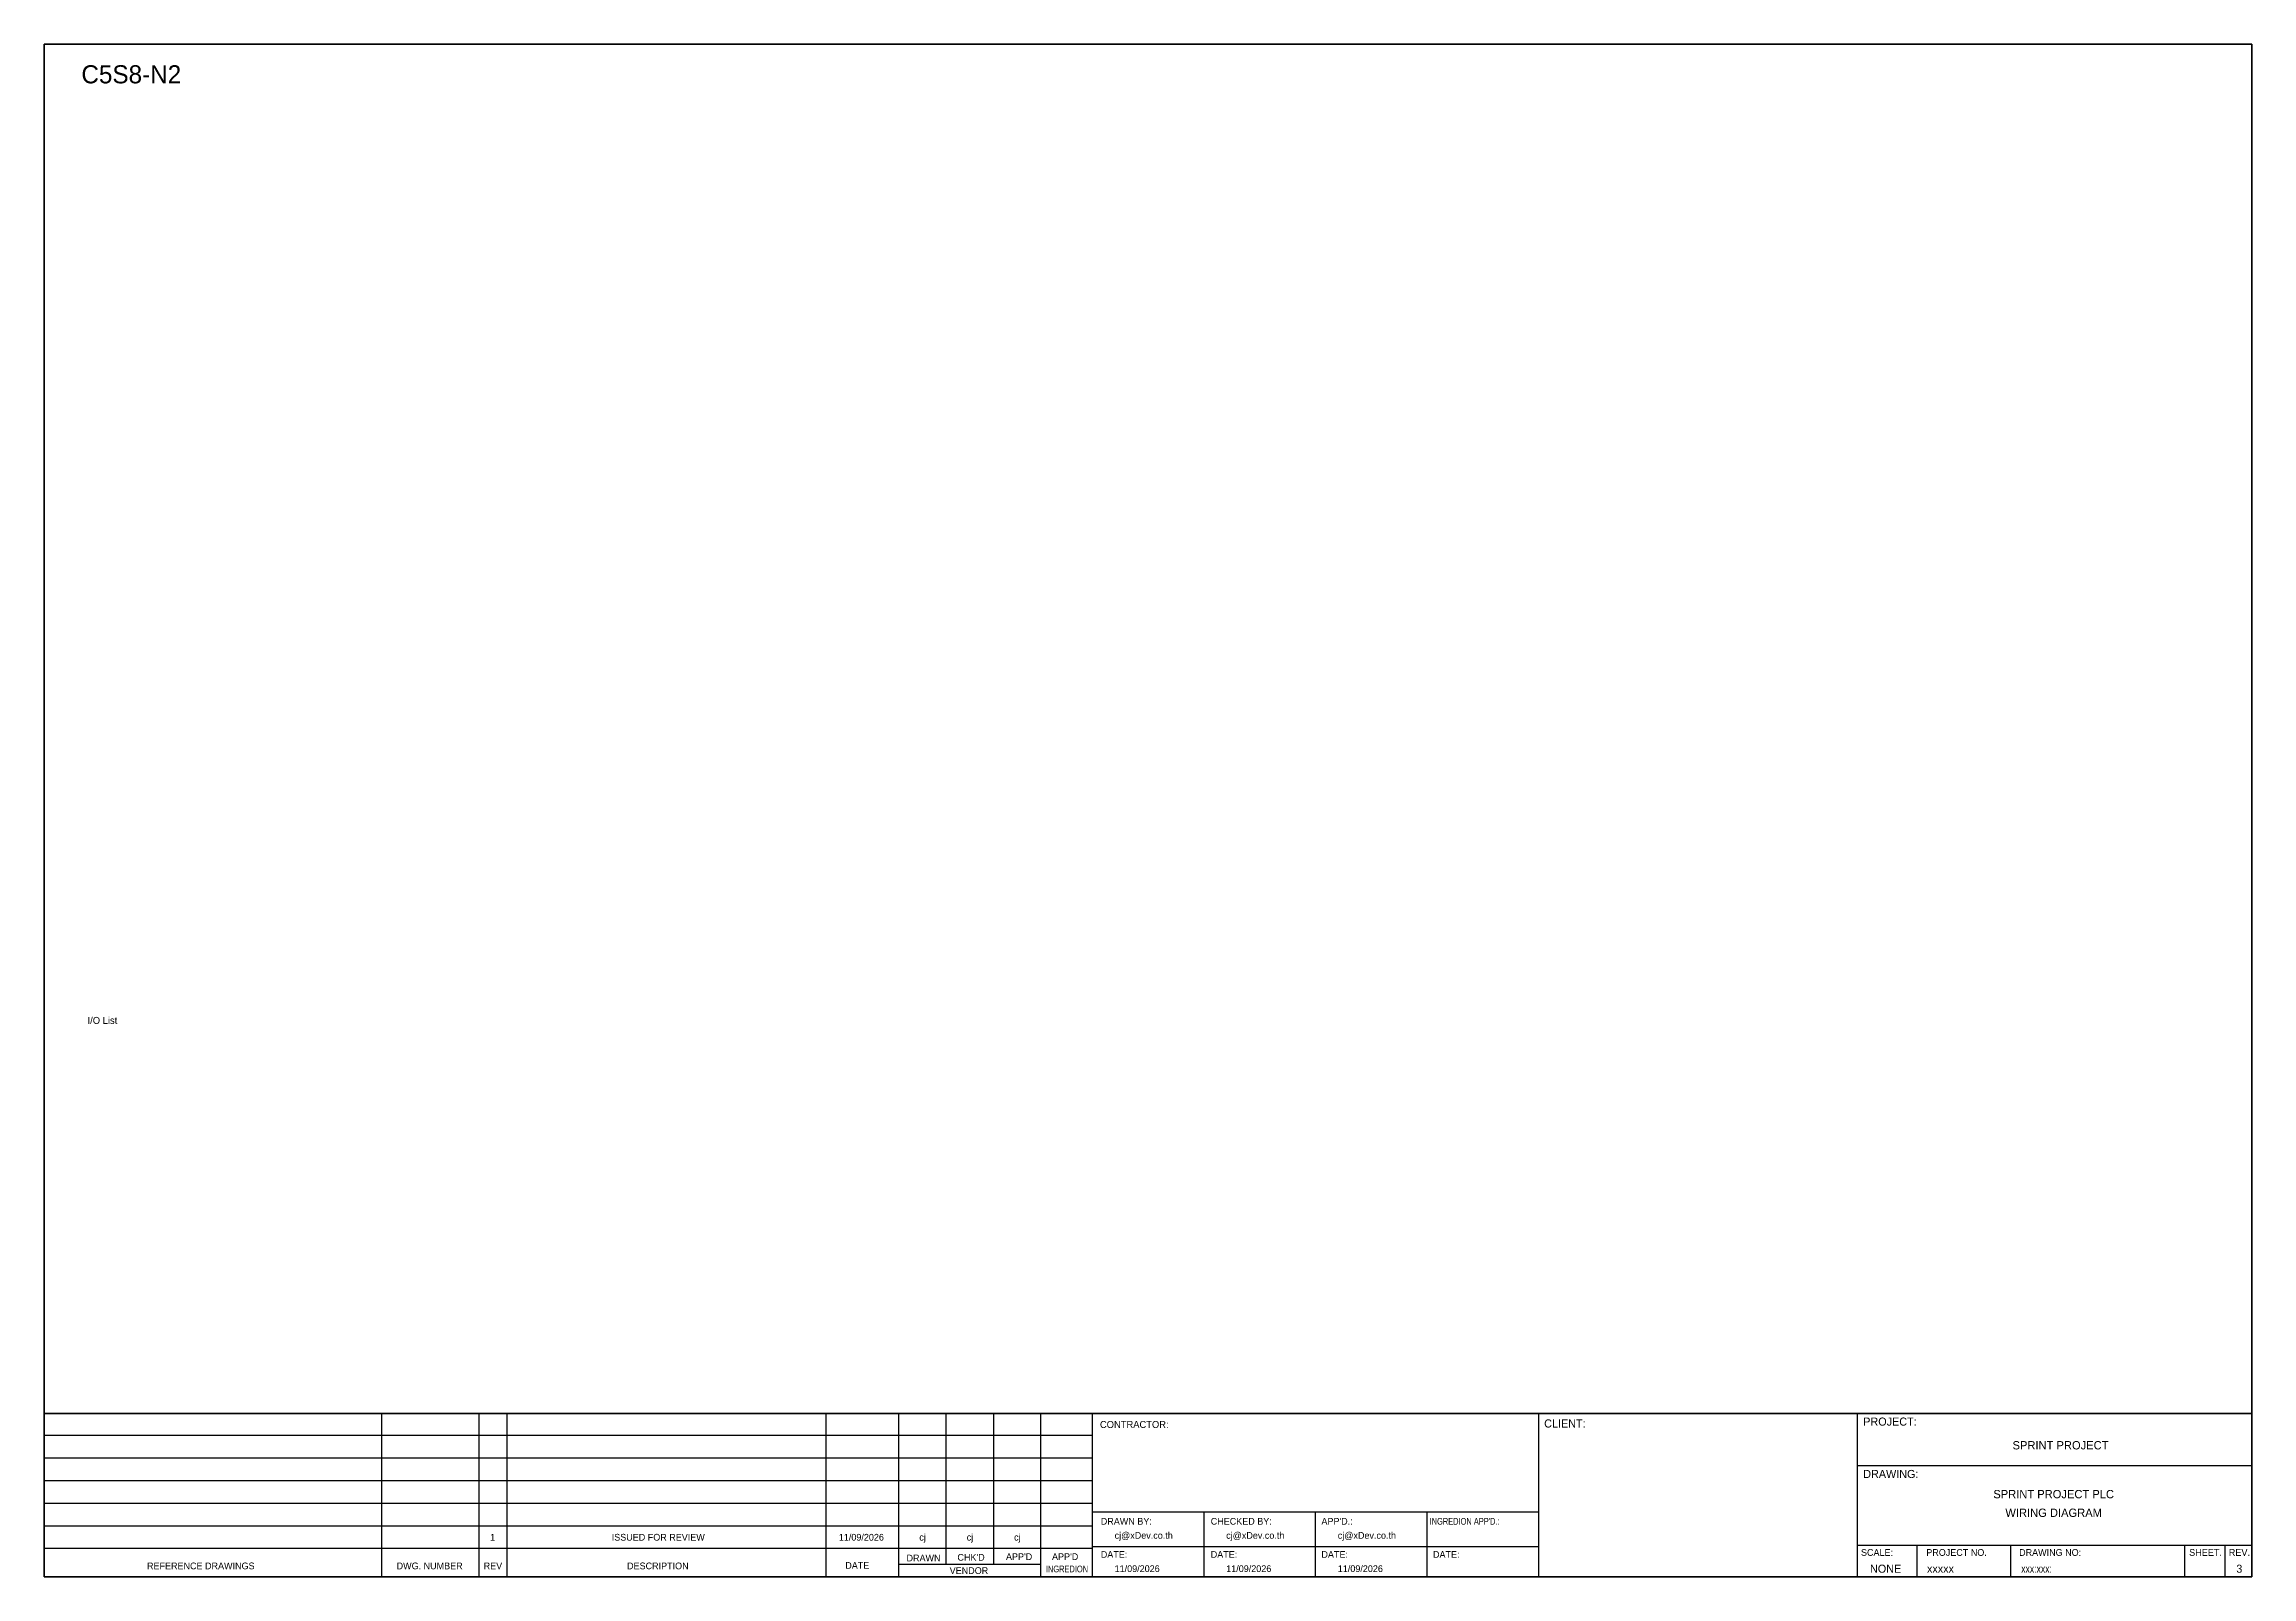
# Model space of a CAD drawing. Header units: metres. Extents: x 0 to 54213, y 0 to 2704.
# Drawn here: x 46126 to 50020, y 0 to 2704 of the extents above; entities that cross this region are included whole.
import ezdxf
from ezdxf.enums import TextEntityAlignment as Align

# ---------------------------------------------------------------- set-up
doc = ezdxf.new("R2010")
doc.units = ezdxf.units.M

msp = doc.modelspace()

# ---------------------------------------------------------------- linework, layer by layer
at = {"color": 4}
for p, q in [((49428.6, 56.1), (49428.6, 0)), ((49593.9, 56.1), (49593.9, 0))]:
    msp.add_line(p, q, dxfattribs=at)
at = {"color": 4, "ltscale": 0.5}
for p, q in [((49901, 56.1), (49901, 0)), ((49901, 56.1), (49901, 0)), ((49972.2, 56.1), (49972.2, 0)), ((49972.2, 56.1), (49972.2, 0))]:
    msp.add_line(p, q, dxfattribs=at)
at = {"layer": 'GT_1', "color": 4}
for p, q in [((46721.7, 0), (46721.7, 288.2)), ((46893.6, 0), (46893.6, 288.2)), ((46942.8, 0), (46942.8, 288.2)), ((47505.4, 0), (47505.4, 288.2)), ((47633.7, 0), (47633.7, 288.2)), ((47717.3, 21.8), (47717.3, 288.2)), ((47800.8, 21.8), (47800.8, 288.2)), ((47884.1, 0), (47884.1, 288.2)), ((47975.1, 0), (47975.1, 288.2)), ((48762.1, 0), (48762.1, 288.2)), ((49324.4, 0), (49324.4, 288.2)), ((49324.4, 0), (49324.4, 288.2)), ((49324.4, 0), (49324.4, 288.2)), ((47975.1, 249.3), (46126.3, 249.3)), ((47975.1, 209.5), (46126.3, 209.5)), ((47975.1, 169.6), (46126.3, 169.6)), ((47975.1, 129.7), (46126.3, 129.7)), ((47975.1, 89.7), (46126.3, 89.7)), ((48762.1, 114.3), (47975.1, 114.3)), ((48171.9, 0), (48171.9, 114.3)), ((48368.6, 0), (48368.6, 114.3)), ((48565.4, 0), (48565.4, 114.3)), ((47975, 49.8), (46126.3, 49.8)), ((48762.1, 52.9), (47975.1, 52.9)), ((49324.4, 56.1), (50019.6, 56.1)), ((47884.1, 21.8), (47633.7, 21.8))]:
    msp.add_line(p, q, dxfattribs=at)
at = {"layer": 'HELPPOINT', "color": 4, "lineweight": 35}
for p, q in [((46126.3, 0), (46126.3, 2704.2)), ((46126.3, 2704.2), (50019.6, 2704.2)), ((46126.3, 0), (46126.3, 2704.2)), ((46126.3, 2704.2), (50019.6, 2704.2)), ((50019.6, 2704.2), (50019.6, 0)), ((50019.6, 2704.2), (50019.6, 0)), ((50019.6, 0), (46126.3, 0)), ((50019.6, 0), (46126.3, 0))]:
    msp.add_line(p, q, dxfattribs=at)
at = {"layer": 'HELPPOINT', "color": 4}
for p, q in [((49324.4, 196.6), (50019.6, 196.6)), ((49324.4, 196.6), (50019.6, 196.6)), ((49324.4, 56.1), (50019.6, 56.1))]:
    msp.add_line(p, q, dxfattribs=at)
at = {"layer": 'MEMBER', "color": 4, "lineweight": 35}
msp.add_line((46126.3, 288.2), (50019.6, 288.2), dxfattribs=at)
msp.add_line((46126.3, 288.2), (50019.6, 288.2), dxfattribs=at)
at = {"layer": 'MEMBER', "color": 4}
for p, q in [((49324.4, 196.6), (50019.6, 196.6)), ((49324.4, 196.6), (50019.6, 196.6)), ((49324.4, 56.1), (50019.6, 56.1)), ((49324.4, 56.1), (50019.6, 56.1))]:
    msp.add_line(p, q, dxfattribs=at)

# ---------------------------------------------------------------- texts
at = {"color": 2}
msp.add_text('C5S8-N2', height=32, dxfattribs=at).set_placement((46192, 2635))
at = {"color": 4, "ltscale": 100}
for s, p in [('SPRINT PROJECT', (49682.2, 232.2)), ('SPRINT PROJECT PLC', (49670.1, 146)), ('WIRING DIAGRAM', (49670.1, 113.1))]:
    msp.add_text(s, height=14.693, dxfattribs=at).set_placement(p, align=Align.MIDDLE_CENTER)
at = {"layer": 'GT_1', "color": 4}
for s, p in [('CLIENT:', (48771.6, 263.5)), ('PROJECT:', (49334.3, 266.8)), ('DRAWING:', (49334.3, 174.4))]:
    msp.add_text(s, height=14.25, dxfattribs=at).set_placement(p)
at = {"layer": 'MEMBER', "color": 4, "ltscale": 0.8}
for s, height, p in [('I/O List', 12.35, (46202.9, 975.6)), ('CONTRACTOR:', 12.35, (47988.2, 262.7)), ('DRAWN BY:', 11.88, (47989.7, 92.1)), ('cj@xDev.co.th', 11.875, (48014.1, 67.2)), ('CHECKED BY:', 11.875, (48183.6, 92.1)), ('cj@xDev.co.th', 11.875, (48210.9, 67.2)), ("APP'D.:", 11.88, (48378.8, 92.1)), ('cj@xDev.co.th', 11.875, (48407.7, 67.2)), ('DRAWN', 11.88, (47647.1, 27.3)), ("CHK'D", 11.88, (47736.9, 28.5)), ("APP'D", 11.88, (47822.5, 29.7)), ("APP'D", 11.88, (47903.7, 29.7)), ('DATE:', 11.88, (47989.7, 33.6)), ('DATE:', 11.88, (48183.6, 33.6)), ('DATE:', 11.88, (48378.8, 33.6)), ('DATE:', 11.88, (48575.6, 33.6)), ('SCALE:', 11.88, (49330.3, 37.1)), ('PROJECT NO.', 11.875, (49445.5, 37.1)), ('DRAWING NO:', 11.875, (49609.2, 37.1)), ('SHEET.', 12, (49909, 37.1)), ('REV.', 12, (49978.9, 37.1)), ('REFERENCE DRAWINGS', 11.875, (46307.7, 13.4)), ('DWG. NUMBER', 11.875, (46747.9, 13.4)), ('REV', 11.88, (46901.4, 13.4)), ('DESCRIPTION', 11.875, (47154.3, 13.4)), ('DATE', 11.88, (47539.1, 14.2)), ('VENDOR', 11.88, (47723.2, 5.1)), ('11/09/2026', 11.88, (48014.1, 8.5)), ('11/09/2026', 11.88, (48210.9, 8.5)), ('11/09/2026', 11.88, (48407.7, 8.5)), ('NONE', 14.23, (49346.3, 7.3)), ('xxxxx', 14.23, (49446.7, 7.3))]:
    msp.add_text(s, height=height, dxfattribs=at).set_placement(p)
at = {"layer": 'MEMBER', "color": 4, "ltscale": 0.8, "width": 0.8}
for s, height, p in [("INGREDION APP'D.:", 11.875, (48569.6, 92.1)), ('INGREDION', 11.88, (47892.9, 8)), ('xxx:xxx:', 14.23, (49612.9, 7.3))]:
    msp.add_text(s, height=height, dxfattribs=at).set_placement(p)
at = {"layer": 'MEMBER', "color": 4, "ltscale": 0.8}
for s, height, p in [('1', 11.9, (46917.2, 69.9)), ('ISSUED FOR REVIEW', 11.875, (47209.3, 69.9)), ('11/09/2026', 11.88, (47567.5, 69.9)), ('cj', 11.88, (47675.4, 69.9)), ('cj', 11.88, (47759, 69.9)), ('cj', 11.88, (47842.5, 69.9))]:
    msp.add_text(s, height=height, dxfattribs=at).set_placement(p, align=Align.MIDDLE_CENTER)
msp.add_text('3', height=14.2, dxfattribs=at).set_placement((49997.5, 7.3), align=Align.CENTER)

doc.saveas('drawing.dxf')
